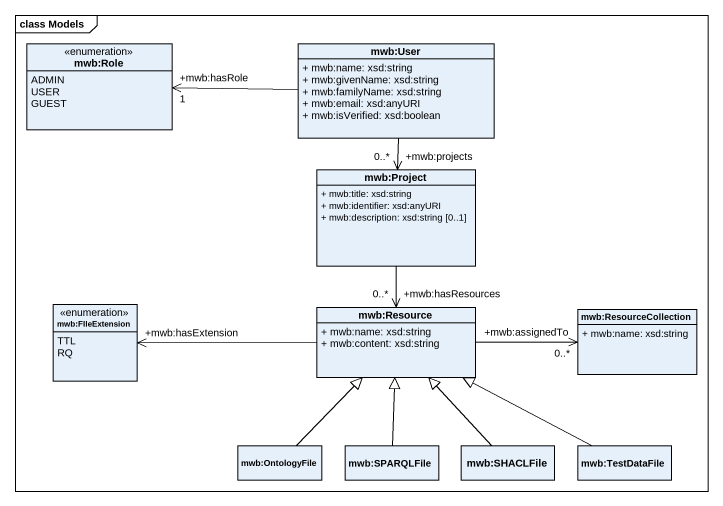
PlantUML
@startuml
mainframe class Models
hide circle
hide empty members
skinparam classAttributeIconSize 0
enum "mwb:Role" as mwb_Role {
  ADMIN
  USER
  GUEST
}
class "mwb:User" as mwb_User {
  + mwb:name: xsd:string
  + mwb:givenName: xsd:string
  + mwb:familyName: xsd:string
  + mwb:email: xsd:anyURI
  + mwb:isVerified: xsd:boolean
}
class "mwb:Project" as mwb_Project {
  + mwb:title: xsd:string
  + mwb:identifier: xsd:anyURI
  + mwb:description: xsd:string [0..1]
}
enum "mwb:FIleExtension" as mwb_FIleExtension {
  TTL
  RQ
}
class "mwb:Resource" as mwb_Resource {
  + mwb:name: xsd:string
  + mwb:content: xsd:string
}
class "mwb:ResourceCollection" as mwb_ResourceCollection {
  + mwb:name: xsd:string
}
class "mwb:OntologyFile" as mwb_OntologyFile
class "mwb:SPARQLFile" as mwb_SPARQLFile
class "mwb:SHACLFile" as mwb_SHACLFile
class "mwb:TestDataFile" as mwb_TestDataFile
mwb_User -left-> "+mwb:hasRole\n1" mwb_Role
mwb_User --> "+mwb:projects\n0..*" mwb_Project
mwb_Project --> "+mwb:hasResources\n0..*" mwb_Resource
mwb_Resource -left-> "+mwb:hasExtension" mwb_FIleExtension
mwb_Resource -right-> "+mwb:assignedTo\n0..*" mwb_ResourceCollection
mwb_OntologyFile -up-|> mwb_Resource
mwb_SPARQLFile -up-|> mwb_Resource
mwb_SHACLFile -up-|> mwb_Resource
mwb_TestDataFile -left-|> mwb_Resource
@enduml
